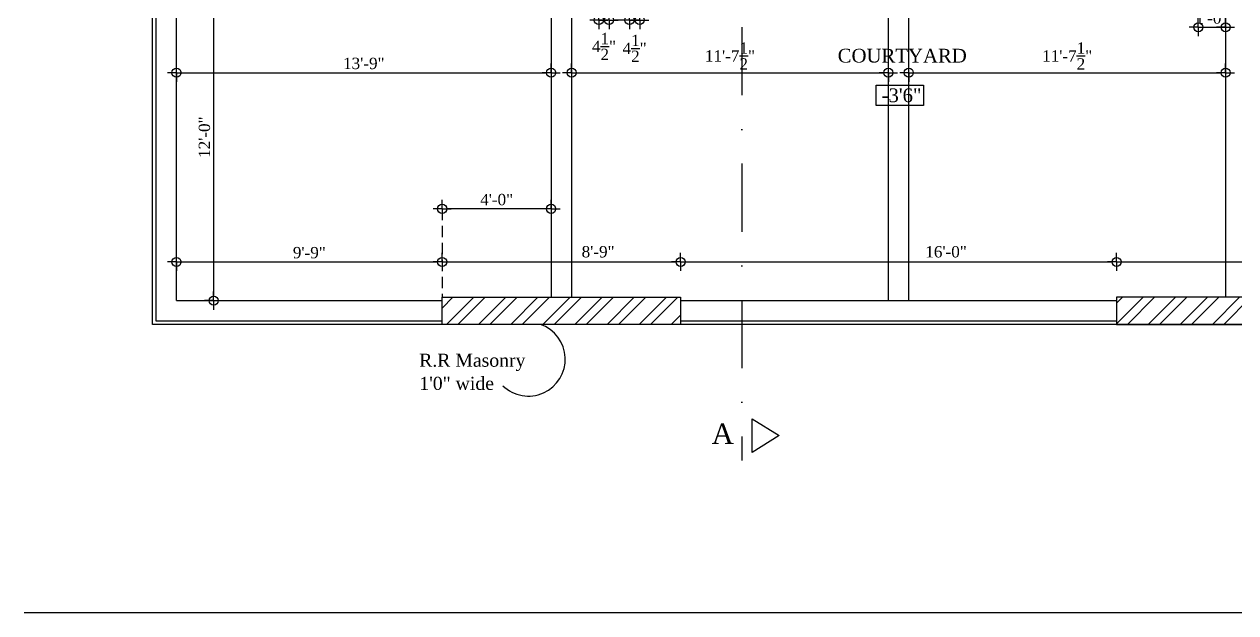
# Model space of a CAD drawing. Extents: x 7848 to 13228, y -2245 to 213.
# Drawn here: x 8870 to 9403, y -2245 to -1985 of the extents above; entities that cross this region are included whole.
import ezdxf

# ---------------------------------------------------------------- set-up
doc = ezdxf.new("R2010")
doc.units = 0
doc.header["$LTSCALE"] = 20
doc.header["$MEASUREMENT"] = 0
doc.header["$PDMODE"] = 34
doc.header["$PDSIZE"] = 5
doc.linetypes.add('DASHDOT', pattern=[1, 0.5, -0.25, 0, -0.25])
doc.linetypes.add('HIDDEN', pattern=[0.375, 0.25, -0.125])
doc.layers.get('0').update_dxf_attribs({"linetype": 'CONTINUOUS'})
doc.layers.get('Defpoints').update_dxf_attribs({"linetype": 'CONTINUOUS'})
for name, color, linetype in [('border', 230, 'CONTINUOUS'), ('DETTEXT', 7, 'CONTINUOUS'), ('DIMLINE', 254, 'CONTINUOUS'), ('Secline', 13, 'CONTINUOUS'), ('Stone', 8, 'CONTINUOUS'), ('text', 2, 'CONTINUOUS'), ('wall', 13, 'CONTINUOUS')]:
    doc.layers.add(name, color=color, linetype=linetype)
doc.styles.add('style3', font='times_1.ttf')
doc.styles.add('style5', font='times_1.ttf')
doc.dimstyles.new('arch61', dxfattribs={"dimscale": 0, "dimtxt": 5, "dimasz": 2, "dimexe": 0.18, "dimexo": 0.0625, "dimgap": 1.5, "dimtad": 1, "dimzin": 3, "dimdsep": 46, "dimlunit": 4, "dimtxsty": 'style3', "dimblk": 'BLK', "dimcen": 0, "dimse1": 1, "dimse2": 1, "dimclrd": 256, "dimclrt": 3, "dimazin": 0, "dimtfac": 1, "dimtix": 1, "dimtmove": 2, "dimatfit": 3, "dimldrblk": 'NONE', "dimfxl": 0.18, "dimtolj": 1, "dimtzin": 0, "dimlwd": -1, "dimarcsym": 0})

# ---------------------------------------------------------------- blocks, each defined once
blk = doc.blocks.new('BLK')
for q in [(-2, 0), (0, 2), (0, -2), (2, 0)]:
    blk.add_line((0, 0), q)
blk.add_circle((0, 0), 1)
blk = doc.blocks.new('*D45')
at = {"layer": 'Defpoints', "color": 0}
for p in [(8936.6, -1963.09), (8936.6, -2107.09), (8952.96, -2107.09)]:
    blk.add_point(p, dxfattribs=at)
at = {"layer": 'DIMLINE'}
blk.add_line((8952.96, -1965.09), (8952.96, -2105.09), dxfattribs=at)
at = {"layer": 'DIMLINE', "xscale": 2, "yscale": 2, "zscale": 2}
for p, rotation in [((8952.96, -1963.09), 90), ((8952.96, -2107.09), 270)]:
    blk.add_blockref('BLK', p, dxfattribs=dict(at, rotation=rotation))
at = {"layer": 'DIMLINE', "color": 3, "insert": (8948.92, -2035.09), "char_height": 5, "attachment_point": 5, "rotation": 90, "style": 'style3'}
blk.add_mtext('\\A1;12\'-0"', dxfattribs=at)
blk = doc.blocks.new('_None')
blk = doc.blocks.new('*D46')
at = {"layer": 'Defpoints', "color": 0}
for p in [(9053.6, -2090.03), (8936.6, -2107.09), (9053.6, -2107.09)]:
    blk.add_point(p, dxfattribs=at)
at = {"layer": 'DIMLINE'}
blk.add_line((8938.6, -2090.03), (9051.6, -2090.03), dxfattribs=at)
at = {"layer": 'DIMLINE', "xscale": 2, "yscale": 2, "zscale": 2, "rotation": 180}
blk.add_blockref('BLK', (8936.6, -2090.03), dxfattribs=at)
at = {"layer": 'DIMLINE', "xscale": 2, "yscale": 2, "zscale": 2}
blk.add_blockref('BLK', (9053.6, -2090.03), dxfattribs=at)
at = {"layer": 'DIMLINE', "color": 3, "insert": (8995.1, -2085.98), "char_height": 5, "attachment_point": 5, "style": 'style3'}
blk.add_mtext('\\A1;9\'-9"', dxfattribs=at)
blk = doc.blocks.new('*D47')
at = {"layer": 'Defpoints', "color": 0}
for p in [(9158.6, -2090.03), (9053.6, -2105.59), (9158.6, -2105.59)]:
    blk.add_point(p, dxfattribs=at)
at = {"layer": 'DIMLINE'}
blk.add_line((9055.6, -2090.03), (9156.6, -2090.03), dxfattribs=at)
at = {"layer": 'DIMLINE', "xscale": 2, "yscale": 2, "zscale": 2, "rotation": 180}
blk.add_blockref('BLK', (9053.6, -2090.03), dxfattribs=at)
at = {"layer": 'DIMLINE', "xscale": 2, "yscale": 2, "zscale": 2}
blk.add_blockref('BLK', (9158.6, -2090.03), dxfattribs=at)
at = {"layer": 'DIMLINE', "color": 3, "insert": (9122.28, -2085.6), "char_height": 5, "attachment_point": 5, "style": 'style3'}
blk.add_mtext('\\A1;8\'-9"', dxfattribs=at)
blk = doc.blocks.new('*D48')
at = {"layer": 'Defpoints', "color": 0}
for p in [(9350.6, -2090.03), (9158.6, -2107.09), (9350.6, -2107.09)]:
    blk.add_point(p, dxfattribs=at)
at = {"layer": 'DIMLINE'}
blk.add_line((9160.6, -2090.03), (9348.6, -2090.03), dxfattribs=at)
at = {"layer": 'DIMLINE', "xscale": 2, "yscale": 2, "zscale": 2, "rotation": 180}
blk.add_blockref('BLK', (9158.6, -2090.03), dxfattribs=at)
at = {"layer": 'DIMLINE', "xscale": 2, "yscale": 2, "zscale": 2}
blk.add_blockref('BLK', (9350.6, -2090.03), dxfattribs=at)
at = {"layer": 'DIMLINE', "color": 3, "insert": (9275.51, -2085.61), "char_height": 5, "attachment_point": 5, "style": 'style3'}
blk.add_mtext('\\A1;16\'-0"', dxfattribs=at)
blk = doc.blocks.new('*D49')
at = {"layer": 'Defpoints', "color": 0}
for p in [(9455.6, -2090.03), (9350.6, -2105.59), (9455.6, -2105.59)]:
    blk.add_point(p, dxfattribs=at)
at = {"layer": 'DIMLINE'}
blk.add_line((9352.6, -2090.03), (9453.6, -2090.03), dxfattribs=at)
at = {"layer": 'DIMLINE', "xscale": 2, "yscale": 2, "zscale": 2, "rotation": 180}
blk.add_blockref('BLK', (9350.6, -2090.03), dxfattribs=at)
at = {"layer": 'DIMLINE', "xscale": 2, "yscale": 2, "zscale": 2}
blk.add_blockref('BLK', (9455.6, -2090.03), dxfattribs=at)
at = {"layer": 'DIMLINE', "color": 3, "insert": (9420.22, -2085.6), "char_height": 5, "attachment_point": 5, "style": 'style3'}
blk.add_mtext('\\A1;8\'-9"', dxfattribs=at)
blk = doc.blocks.new('*D53')
at = {"layer": 'Defpoints', "color": 0}
for p in [(9386.6, -1952.18), (9398.6, -1952.18), (9398.6, -1986.64)]:
    blk.add_point(p, dxfattribs=at)
at = {"layer": 'DIMLINE'}
for p, q in [((9384.6, -1986.64), (9382.6, -1986.64)), ((9386.6, -1986.64), (9398.6, -1986.64)), ((9400.6, -1986.64), (9402.6, -1986.64))]:
    blk.add_line(p, q, dxfattribs=at)
at = {"layer": 'DIMLINE', "xscale": 2, "yscale": 2, "zscale": 2}
blk.add_blockref('BLK', (9386.6, -1986.64), dxfattribs=at)
at = {"layer": 'DIMLINE', "xscale": 2, "yscale": 2, "zscale": 2, "rotation": 180}
blk.add_blockref('BLK', (9398.6, -1986.64), dxfattribs=at)
at = {"layer": 'DIMLINE', "color": 3, "insert": (9392.6, -1982.6), "char_height": 5, "attachment_point": 5, "style": 'style3'}
blk.add_mtext('\\A1;1\'-0"', dxfattribs=at)
blk = doc.blocks.new('*D195')
at = {"layer": 'Defpoints', "color": 0}
for p in [(8936.6, -2001.72), (9101.6, -2001.72), (9101.6, -2006.67)]:
    blk.add_point(p, dxfattribs=at)
at = {"layer": 'DIMLINE'}
blk.add_line((8938.6, -2006.67), (9099.6, -2006.67), dxfattribs=at)
at = {"layer": 'DIMLINE', "xscale": 2, "yscale": 2, "zscale": 2, "rotation": 180}
blk.add_blockref('BLK', (8936.6, -2006.67), dxfattribs=at)
at = {"layer": 'DIMLINE', "xscale": 2, "yscale": 2, "zscale": 2}
blk.add_blockref('BLK', (9101.6, -2006.67), dxfattribs=at)
at = {"layer": 'DIMLINE', "color": 3, "insert": (9019.1, -2002.62), "char_height": 5, "attachment_point": 5, "style": 'style3'}
blk.add_mtext('\\A1;13\'-9"', dxfattribs=at)
blk = doc.blocks.new('*D214')
at = {"layer": 'Defpoints', "color": 0}
for p in [(9250.1, -1988.38), (9110.6, -1999.81), (9250.1, -2006.67)]:
    blk.add_point(p, dxfattribs=at)
at = {"layer": 'DIMLINE'}
blk.add_line((9112.6, -2006.67), (9248.1, -2006.67), dxfattribs=at)
at = {"layer": 'DIMLINE', "xscale": 2, "yscale": 2, "zscale": 2, "rotation": 180}
blk.add_blockref('BLK', (9110.6, -2006.67), dxfattribs=at)
at = {"layer": 'DIMLINE', "xscale": 2, "yscale": 2, "zscale": 2}
blk.add_blockref('BLK', (9250.1, -2006.67), dxfattribs=at)
at = {"layer": 'DIMLINE', "color": 3, "insert": (9180.35, -1999.29), "char_height": 5, "attachment_point": 5, "style": 'style3'}
blk.add_mtext('\\A1;11\'-7{\\H1.000000x;\\S1/2;}"', dxfattribs=at)
blk = doc.blocks.new('*D215')
at = {"layer": 'Defpoints', "color": 0}
for p in [(9259.1, -1987.16), (9398.6, -1991.14), (9398.6, -2006.67)]:
    blk.add_point(p, dxfattribs=at)
at = {"layer": 'DIMLINE'}
blk.add_line((9261.1, -2006.67), (9396.6, -2006.67), dxfattribs=at)
at = {"layer": 'DIMLINE', "xscale": 2, "yscale": 2, "zscale": 2, "rotation": 180}
blk.add_blockref('BLK', (9259.1, -2006.67), dxfattribs=at)
at = {"layer": 'DIMLINE', "xscale": 2, "yscale": 2, "zscale": 2}
blk.add_blockref('BLK', (9398.6, -2006.67), dxfattribs=at)
at = {"layer": 'DIMLINE', "color": 3, "insert": (9328.85, -1999.29), "char_height": 5, "attachment_point": 5, "style": 'style3'}
blk.add_mtext('\\A1;11\'-7{\\H1.000000x;\\S1/2;}"', dxfattribs=at)
blk = doc.blocks.new('*D232')
at = {"layer": 'Defpoints', "color": 0}
for p in [(9053.6, -2066.66), (9053.6, -2107.09), (9101.6, -2105.59)]:
    blk.add_point(p, dxfattribs=at)
at = {"layer": 'DIMLINE'}
blk.add_line((9099.6, -2066.66), (9055.6, -2066.66), dxfattribs=at)
at = {"layer": 'DIMLINE', "xscale": 2, "yscale": 2, "zscale": 2, "rotation": 180}
blk.add_blockref('BLK', (9053.6, -2066.66), dxfattribs=at)
at = {"layer": 'DIMLINE', "xscale": 2, "yscale": 2, "zscale": 2}
blk.add_blockref('BLK', (9101.6, -2066.66), dxfattribs=at)
at = {"layer": 'DIMLINE', "color": 3, "insert": (9077.6, -2062.62), "char_height": 5, "attachment_point": 5, "style": 'style3'}
blk.add_mtext('\\A1;4\'-0"', dxfattribs=at)
blk = doc.blocks.new('*D396')
at = {"layer": 'Defpoints', "color": 0}
for p in [(9136.1, -1957.7), (9140.6, -1957.7), (9140.6, -1983.47)]:
    blk.add_point(p, dxfattribs=at)
at = {"layer": 'DIMLINE'}
for p, q in [((9134.1, -1983.47), (9132.1, -1983.47)), ((9136.1, -1983.47), (9140.6, -1983.47)), ((9142.6, -1983.47), (9144.6, -1983.47))]:
    blk.add_line(p, q, dxfattribs=at)
at = {"layer": 'DIMLINE', "xscale": 2, "yscale": 2, "zscale": 2}
blk.add_blockref('BLK', (9136.1, -1983.47), dxfattribs=at)
at = {"layer": 'DIMLINE', "xscale": 2, "yscale": 2, "zscale": 2, "rotation": 180}
blk.add_blockref('BLK', (9140.6, -1983.47), dxfattribs=at)
at = {"layer": 'DIMLINE', "color": 3, "insert": (9138.35, -1995.95), "char_height": 5, "attachment_point": 5, "style": 'style3'}
blk.add_mtext('\\A1;4{\\H1.000000x;\\S1/2;}"', dxfattribs=at)
blk = doc.blocks.new('*D397')
at = {"layer": 'Defpoints', "color": 0}
for p in [(9127.1, -1958.59), (9136.1, -1958.59), (9127.1, -1983.47)]:
    blk.add_point(p, dxfattribs=at)
at = {"layer": 'DIMLINE'}
blk.add_line((9134.1, -1983.47), (9129.1, -1983.47), dxfattribs=at)
at = {"layer": 'DIMLINE', "xscale": 2, "yscale": 2, "zscale": 2, "rotation": 180}
blk.add_blockref('BLK', (9127.1, -1983.47), dxfattribs=at)
at = {"layer": 'DIMLINE', "xscale": 2, "yscale": 2, "zscale": 2}
blk.add_blockref('BLK', (9136.1, -1983.47), dxfattribs=at)
at = {"layer": 'DIMLINE', "color": 3, "insert": (9131.6, -1977.92), "char_height": 5, "attachment_point": 5, "style": 'style3'}
blk.add_mtext('\\A1;9"', dxfattribs=at)
blk = doc.blocks.new('*D398')
at = {"layer": 'Defpoints', "color": 0}
for p in [(9122.6, -1957.7), (9127.1, -1957.7), (9122.6, -1983.47)]:
    blk.add_point(p, dxfattribs=at)
at = {"layer": 'DIMLINE'}
for p, q in [((9120.6, -1983.47), (9118.6, -1983.47)), ((9127.1, -1983.47), (9122.6, -1983.47)), ((9129.1, -1983.47), (9131.1, -1983.47))]:
    blk.add_line(p, q, dxfattribs=at)
at = {"layer": 'DIMLINE', "xscale": 2, "yscale": 2, "zscale": 2}
blk.add_blockref('BLK', (9122.6, -1983.47), dxfattribs=at)
at = {"layer": 'DIMLINE', "xscale": 2, "yscale": 2, "zscale": 2, "rotation": 180}
blk.add_blockref('BLK', (9127.1, -1983.47), dxfattribs=at)
at = {"layer": 'DIMLINE', "color": 3, "insert": (9124.85, -1995.13), "char_height": 5, "attachment_point": 5, "style": 'style3'}
blk.add_mtext('\\A1;4{\\H1.000000x;\\S1/2;}"', dxfattribs=at)

msp = doc.modelspace()

# ---------------------------------------------------------------- hatches: boundary and pattern name
at = {"layer": 'Stone', "ltscale": 5}
h = msp.add_hatch(dxfattribs=at)
h.set_pattern_fill('STEEL', color=256, scale=80, style=0)
h.set_pattern_definition([(45, (-4837.852, -1873.82), (-7.071068, 7.071068), []), (45, (-4837.852, -1868.82), (-7.071068, 7.071068), [])])
h.paths.add_polyline_path([(9158.597, -2117.587), (9158.597, -2105.587), (9053.597, -2105.587), (9053.597, -2117.587)])
h = msp.add_hatch(dxfattribs=at)
h.set_pattern_fill('STEEL', color=256, scale=80, style=0)
h.set_pattern_definition([(45, (-4924.852, -1873.82), (-7.071068, 7.071068), []), (45, (-4924.852, -1868.82), (-7.071068, 7.071068), [])])
h.paths.add_polyline_path([(9455.597, -2117.587), (9455.597, -2105.587), (9350.597, -2105.587), (9350.597, -2117.587)])

# ---------------------------------------------------------------- linework, layer by layer
for p, q in [((8926.097, -2117.587), (8926.097, -1496.587)), ((9101.597, -1915.087), (9101.597, -2105.587)), ((9110.597, -1915.087), (9110.597, -2105.587)), ((9250.097, -2107.087), (9250.097, -1915.087)), ((9259.097, -2107.087), (9259.097, -1915.087)), ((9398.597, -1915.087), (9398.597, -2105.587)), ((9583.097, -2117.587), (8926.097, -2117.587))]:
    msp.add_line(p, q)
at = {"layer": 'border'}
msp.add_line((9862.002, -2244.633), (8869.553, -2244.633), dxfattribs=at)
at = {"layer": 'DETTEXT'}
msp.add_arc((9091.582, -2132.924), 16.232, 225.85826, 70.88408, dxfattribs=at)
at = {"layer": 'DIMLINE', "color": 8, "linetype": 'HIDDEN'}
msp.add_line((9053.597, -2066.662), (9053.597, -2105.587), dxfattribs=at)
at = {"layer": 'Secline', "linetype": 'DASHDOT', "ltscale": 3}
msp.add_lwpolyline([(9230.176, -1098.927), (9230.176, -1265.439), (9185.59, -1265.439), (9185.59, -2177.549)], dxfattribs=at)
at = {"layer": 'Secline', "linetype": 'DASHDOT', "ltscale": 5}
msp.add_lwpolyline([(9202.043, -2166.585), (9190.119, -2173.969), (9190.119, -2159.2)], close=True, dxfattribs=at)
at = {"layer": 'text'}
msp.add_lwpolyline([(9244.702, -2012.159), (9265.642, -2012.159), (9265.642, -2021.184), (9244.702, -2021.184)], close=True, dxfattribs=at)
at = {"layer": 'wall'}
for p, q in [((8927.597, -2116.087), (8927.597, -1963.087)), ((8936.597, -2107.087), (8936.597, -1963.087)), ((8936.597, -2107.087), (9053.597, -2107.087)), ((9053.597, -2117.587), (9053.597, -2105.587)), ((9053.597, -2105.587), (9158.597, -2105.587)), ((9158.597, -2105.587), (9158.597, -2117.587)), ((9158.597, -2107.087), (9350.597, -2107.087)), ((9455.597, -2105.587), (9350.597, -2105.587)), ((9350.597, -2105.587), (9350.597, -2117.587)), ((9053.597, -2116.087), (8927.597, -2116.087)), ((9158.597, -2117.587), (9053.597, -2117.587)), ((9350.597, -2116.087), (9158.597, -2116.087)), ((9350.597, -2117.587), (9455.597, -2117.587))]:
    msp.add_line(p, q, dxfattribs=at)

# ---------------------------------------------------------------- texts
at = {"layer": 'DETTEXT', "style": 'style5'}
for s, p in [('R.R Masonry', (9043.485, -2136.229)), ('1\'0" wide', (9043.576, -2146.424))]:
    msp.add_text(s, height=5.75, dxfattribs=at).set_placement(p)
at = {"layer": 'Secline', "linetype": 'DASHDOT', "ltscale": 5, "style": 'style5'}
msp.add_text('A', height=8.937, dxfattribs=at).set_placement((9172.269, -2170.209))
at = {"layer": 'text', "style": 'style5'}
for s, p in [('COURTYARD', (9227.783, -2002.196)), ('-3\'6"', (9247.116, -2019.657))]:
    msp.add_text(s, height=6.0504, dxfattribs=at).set_placement(p)

# ---------------------------------------------------------------- dimensions: what is measured, and where the dimension line sits
at = {"layer": 'DIMLINE'}
for base, p1, p2, override, picture, middle in [((9398.597, -1986.643), (9386.597, -1952.182), (9398.597, -1952.182), {"dimscale": 1}, '*D53', (9392.597, -1982.6)), ((9250.097, -2006.666), (9110.597, -1999.805), (9250.097, -1988.384), {"dimscale": 1, "dimfxl": 0.25}, '*D214', (9180.347, -1999.293)), ((9398.597, -2006.666), (9259.097, -1987.164), (9398.597, -1991.143), {"dimscale": 1, "dimfxl": 0.25}, '*D215', (9328.847, -1999.293)), ((9101.597, -2006.666), (8936.597, -2001.725), (9101.597, -2001.725), {"dimscale": 1, "dimfxl": 0.25}, '*D195', (9019.097, -2002.615)), ((9053.597, -2066.662), (9101.597, -2105.587), (9053.597, -2107.087), {"dimscale": 1, "dimfxl": 0.25}, '*D232', (9077.597, -2062.619)), ((9053.597, -2090.032), (8936.597, -2107.087), (9053.597, -2107.087), {"dimscale": 1}, '*D46', (8995.097, -2085.981))]:
    dim = msp.add_linear_dim(base=base, p1=p1, p2=p2, dimstyle='arch61', override=override, dxfattribs=at)
    dim.commit()
    dim.dimension.update_dxf_attribs({"geometry": picture, "text_midpoint": middle})
dim = msp.add_linear_dim(base=(9122.597, -1983.474), p1=(9127.097, -1957.7), p2=(9122.597, -1957.7), angle=180, dimstyle='arch61', override={"dimscale": 1, "dimfxl": 0.25}, dxfattribs=at)
dim.commit()
dim.dimension.update_dxf_attribs({"geometry": '*D398', "text_midpoint": (9124.847, -1995.132), "dimtype": 160})
for base, p1, p2, override, picture, middle in [((9140.597, -1983.474), (9136.097, -1957.7), (9140.597, -1957.7), {"dimscale": 1, "dimfxl": 0.25}, '*D396', (9138.347, -1995.948)), ((9127.097, -1983.474), (9136.097, -1958.587), (9127.097, -1958.587), {"dimscale": 1, "dimfxl": 0.25}, '*D397', (9131.597, -1977.92)), ((9158.597, -2090.032), (9053.597, -2105.587), (9158.597, -2105.587), {"dimscale": 1}, '*D47', (9122.276, -2085.598)), ((9350.597, -2090.032), (9158.597, -2107.087), (9350.597, -2107.087), {"dimscale": 1}, '*D48', (9275.508, -2085.607)), ((9455.597, -2090.032), (9350.597, -2105.587), (9455.597, -2105.587), {"dimscale": 1}, '*D49', (9420.221, -2085.598))]:
    dim = msp.add_linear_dim(base=base, p1=p1, p2=p2, dimstyle='arch61', override=override, dxfattribs=at)
    dim.commit()
    dim.dimension.update_dxf_attribs({"geometry": picture, "text_midpoint": middle, "dimtype": 160})
dim = msp.add_linear_dim(base=(8952.964, -2107.087), p1=(8936.597, -1963.087), p2=(8936.597, -2107.087), angle=90, dimstyle='arch61', override={"dimscale": 1}, dxfattribs=at)
dim.commit()
dim.dimension.update_dxf_attribs({"geometry": '*D45', "text_midpoint": (8948.921, -2035.087)})

doc.saveas('drawing.dxf')
